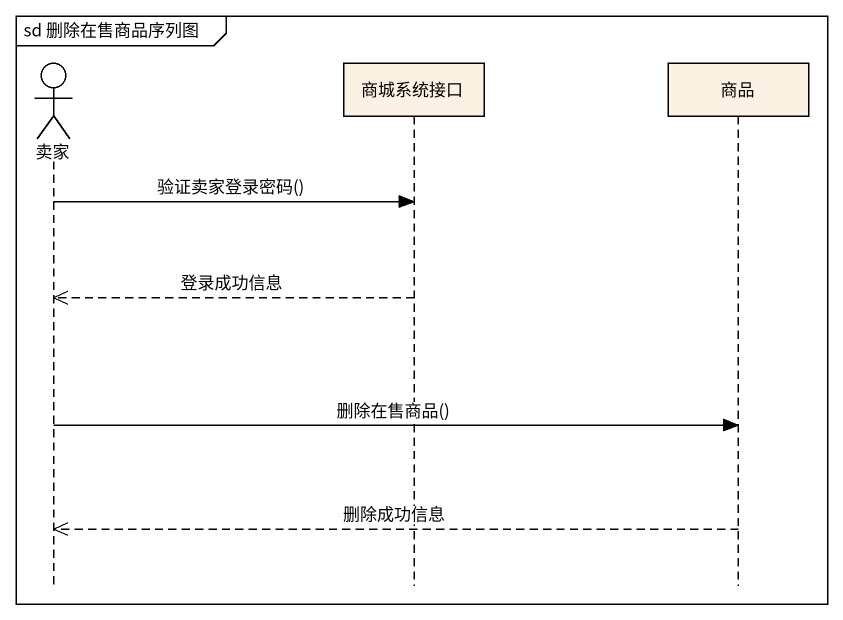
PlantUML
@startuml
mainframe sd 删除在售商品序列图
hide footbox
actor 卖家
participant 商城系统接口
participant 商品

卖家 -> 商城系统接口 : 验证卖家登录密码()
商城系统接口 -->> 卖家 : 登录成功信息
卖家 -> 商品 : 删除在售商品()
商品 -->> 卖家 : 删除成功信息
@enduml
